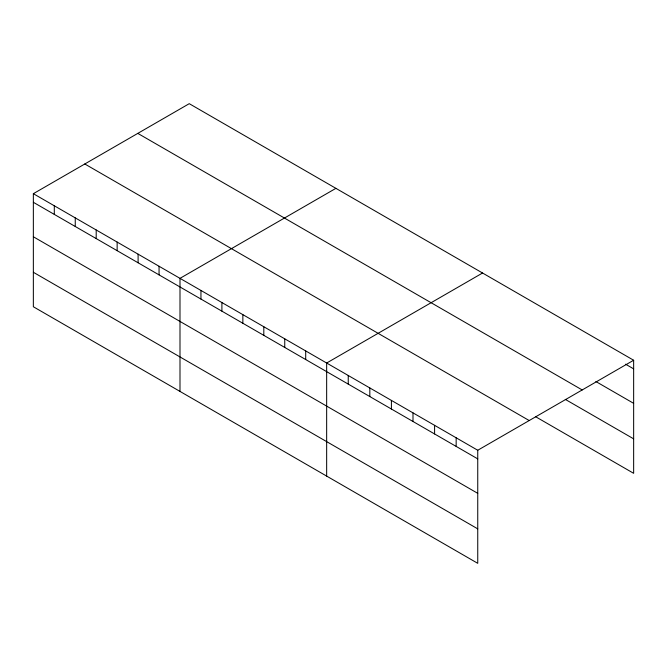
<?xml version="1.0" encoding="UTF-8"?>
<svg xmlns="http://www.w3.org/2000/svg" width="667" height="667" viewBox="0 0 667 667"><rect width="100%" height="100%" fill="white"/><g stroke="black" fill="none" stroke-linecap="round" stroke-linejoin="round"><path stroke-width="1" d="M33.35 193.688L477.747 450.258L477.747 563.323L33.35 306.753L33.35 193.688L189.253 103.677L633.65 360.247L633.65 473.312L535.618 416.717M335.901 188.344L179.998 278.356L179.998 391.421M482.558 273.011L326.655 363.023L326.655 476.088M477.747 450.258L633.65 360.247M625.554 364.19L633.65 368.859M595.873 381.524L633.65 403.335M137.802 133.383L582.199 389.953M565.299 399.383L633.65 438.844M84.801 163.982L529.198 420.552M33.35 202.301L477.747 458.871M33.35 236.768L477.747 493.338M33.35 272.278L477.747 528.856M456.161 437.794L456.161 446.406M434.584 425.329L434.584 433.942M412.998 412.873L412.998 421.486M391.412 400.408L391.412 409.021M369.826 387.944L369.826 396.557M348.241 375.488L348.241 384.1M305.703 350.925L305.703 359.538M284.751 338.836L284.751 347.44M263.807 326.738L263.807 335.351M242.855 314.641L242.855 323.253M221.903 302.543L221.903 311.155M200.95 290.453L200.95 299.066M159.054 266.258L159.054 274.871M138.102 254.16L138.102 262.773M117.15 242.071L117.15 250.684M96.198 229.973L96.198 238.586M75.254 217.876L75.254 226.488M54.302 205.778L54.302 214.39"/></g></svg>
